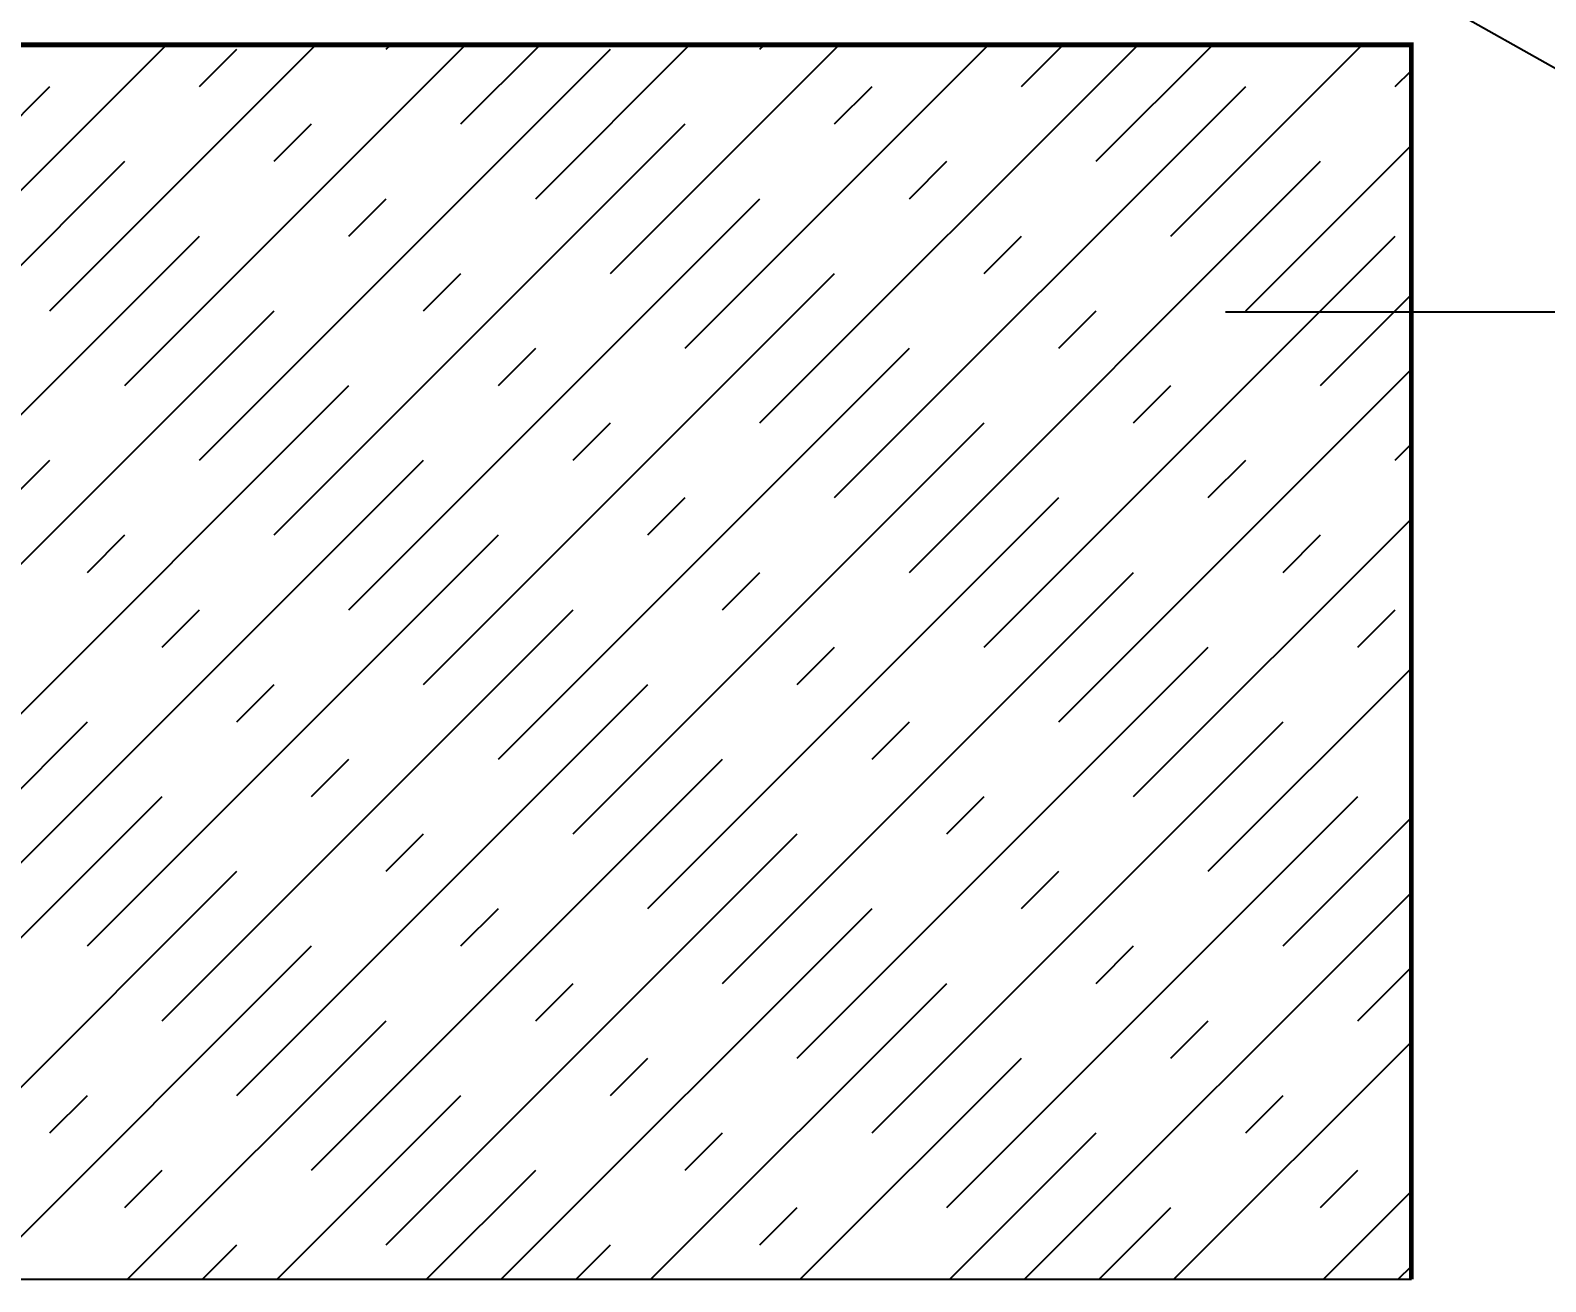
# Model space of a CAD drawing. Extents: x -152830 to 1281226, y -304852 to -2349.
# Drawn here: x 1099371 to 1101378, y -70162 to -68505 of the extents above; entities that cross this region are included whole.
import ezdxf
from ezdxf import colors
from ezdxf.entities.mleader import LeaderData, LeaderLine
from ezdxf.math import Vec2, Vec3

# ---------------------------------------------------------------- set-up
doc = ezdxf.new("R2010")
doc.units = 0
doc.header["$LTSCALE"] = 100
doc.styles.add('OlympDesign', font='isocpeui.ttf', dxfattribs={"height": 250})

# ---------------------------------------------------------------- blocks, each defined once
blk = doc.blocks.new('_Dot')
at = {"color": 0, "linetype": 'ByBlock', "lineweight": -2}
blk.add_line((-0.5, 0), (-1, 0), dxfattribs=at)
at = {"color": 0, "linetype": 'ByBlock', "const_width": 0.5}
blk.add_lwpolyline([(-0.25, 0, 1), (0.25, 0, 1)], format="xyb", close=True, dxfattribs=at)

msp = doc.modelspace()

# ---------------------------------------------------------------- linework, layer by layer
for p, q in [((1099297.653745, -68777.124167), (1099551.028196, -68523.749716)), ((1099396.648695, -68876.119116), (1099749.018095, -68523.749716)), ((1099495.643644, -68975.114066), (1099947.007994, -68523.749716)), ((1099594.638593, -69074.109015), (1100139.110815, -68529.636794)), ((1099594.638593, -68579.134268), (1099644.136068, -68529.636794)), ((1099842.125967, -68529.636794), (1099848.013044, -68523.749716)), ((1099941.120916, -68628.631743), (1100046.002943, -68523.749716)), ((1100040.115865, -68727.626692), (1100243.992842, -68523.749716)), ((1100139.110815, -68826.621642), (1100441.98274, -68523.749716)), ((1100238.105764, -68925.616591), (1100639.972639, -68523.749716)), ((1100337.100714, -68529.636794), (1100342.987791, -68523.749716)), ((1100337.100714, -69024.611541), (1100837.962538, -68523.749716)), ((1100683.583036, -68579.134268), (1100738.967588, -68523.749716)), ((1100782.577986, -68678.129218), (1100936.957487, -68523.749716)), ((1100881.572935, -68777.124167), (1101134.947386, -68523.749716)), ((1101178.557783, -68579.134268), (1101200.075764, -68557.616288)), ((1098852.176473, -69123.60649), (1099396.648695, -68579.134268)), ((1100436.095663, -68628.631743), (1100485.593138, -68579.134268)), ((1100436.095663, -69123.60649), (1100980.567884, -68579.134268)), ((1099693.633543, -69173.103965), (1100238.105764, -68628.631743)), ((1099693.633543, -68678.129218), (1099743.131017, -68628.631743)), ((1100980.567884, -68876.119116), (1101200.075764, -68656.611237)), ((1098951.171422, -69222.601439), (1099495.643644, -68678.129218)), ((1100535.090612, -68727.626692), (1100584.588087, -68678.129218)), ((1100535.090612, -69222.601439), (1101079.562834, -68678.129218)), ((1099792.628492, -69272.098914), (1100337.100714, -68727.626692)), ((1099792.628492, -68777.124167), (1099842.125967, -68727.626692)), ((1099050.166372, -69321.596389), (1099594.638593, -68777.124167)), ((1100634.085562, -68826.621642), (1100683.583036, -68777.124167)), ((1100634.085562, -69321.596389), (1101178.557783, -68777.124167)), ((1099891.623441, -69371.093863), (1100436.095663, -68826.621642)), ((1099891.623441, -68876.119116), (1099941.120916, -68826.621642)), ((1101079.562834, -68975.114066), (1101200.075764, -68854.601136)), ((1099149.161321, -69420.591338), (1099693.633543, -68876.119116)), ((1100733.080511, -68925.616591), (1100782.577986, -68876.119116)), ((1099990.618391, -69470.088813), (1100535.090612, -68925.616591)), ((1099990.618391, -68975.114066), (1100040.115865, -68925.616591)), ((1100733.080511, -69420.591338), (1101200.075764, -68953.596085)), ((1099248.15627, -69519.586287), (1099792.628492, -68975.114066)), ((1100832.07546, -69024.611541), (1100881.572935, -68975.114066)), ((1100089.61334, -69569.083762), (1100634.085562, -69024.611541)), ((1100089.61334, -69074.109015), (1100139.110815, -69024.611541)), ((1101178.557783, -69074.109015), (1101200.075764, -69052.591035)), ((1099347.15122, -69123.60649), (1099396.648695, -69074.109015)), ((1099347.15122, -69618.581237), (1099891.623441, -69074.109015)), ((1100931.07041, -69123.60649), (1100980.567884, -69074.109015)), ((1100188.608289, -69668.078711), (1100733.080511, -69123.60649)), ((1100188.608289, -69173.103965), (1100238.105764, -69123.60649)), ((1100832.07546, -69519.586287), (1101200.075764, -69151.585984)), ((1099446.146169, -69222.601439), (1099495.643644, -69173.103965)), ((1099446.146169, -69717.576186), (1099990.618391, -69173.103965)), ((1101030.065359, -69222.601439), (1101079.562834, -69173.103965)), ((1100287.603239, -69767.073661), (1100832.07546, -69222.601439)), ((1100287.603239, -69272.098914), (1100337.100714, -69222.601439)), ((1099545.141119, -69321.596389), (1099594.638593, -69272.098914)), ((1099545.141119, -69816.571135), (1100089.61334, -69272.098914)), ((1101129.060308, -69321.596389), (1101178.557783, -69272.098914)), ((1100386.598188, -69866.06861), (1100931.07041, -69321.596389)), ((1100386.598188, -69371.093863), (1100436.095663, -69321.596389)), ((1100931.07041, -69618.581237), (1101200.075764, -69349.575883)), ((1099644.136068, -69420.591338), (1099693.633543, -69371.093863)), ((1099644.136068, -69915.566085), (1100188.608289, -69371.093863)), ((1098901.673948, -69965.063559), (1099446.146169, -69420.591338)), ((1100485.593138, -69965.063559), (1101030.065359, -69420.591338)), ((1100485.593138, -69470.088813), (1100535.090612, -69420.591338)), ((1099743.131017, -69519.586287), (1099792.628492, -69470.088813)), ((1099743.131017, -70014.561034), (1100287.603239, -69470.088813)), ((1099000.668897, -70064.058509), (1099545.141119, -69519.586287)), ((1100584.588087, -70064.058509), (1101129.060308, -69519.586287)), ((1100584.588087, -69569.083762), (1100634.085562, -69519.586287)), ((1101030.065359, -69717.576186), (1101200.075764, -69547.565782)), ((1099842.125967, -69618.581237), (1099891.623441, -69569.083762)), ((1099842.125967, -70113.555984), (1100386.598188, -69569.083762)), ((1099103.548372, -70159.168932), (1099644.136068, -69618.581237)), ((1100683.583036, -69668.078711), (1100733.080511, -69618.581237)), ((1100687.467562, -70159.168932), (1101200.075764, -69646.560731)), ((1099941.120916, -69717.576186), (1099990.618391, -69668.078711)), ((1099994.502916, -70159.168932), (1100485.593138, -69668.078711)), ((1099301.538271, -70159.168932), (1099743.131017, -69717.576186)), ((1100782.577986, -69767.073661), (1100832.07546, -69717.576186)), ((1101129.060308, -69816.571135), (1101200.075764, -69745.55568)), ((1100040.115865, -69816.571135), (1100089.61334, -69767.073661)), ((1100192.492815, -70159.168932), (1100584.588087, -69767.073661)), ((1099499.52817, -70159.168932), (1099842.125967, -69816.571135)), ((1100881.572935, -69866.06861), (1100931.07041, -69816.571135)), ((1100885.457461, -70159.168932), (1101200.075764, -69844.55063)), ((1100139.110815, -69915.566085), (1100188.608289, -69866.06861)), ((1100390.482714, -70159.168932), (1100683.583036, -69866.06861)), ((1099396.648695, -69965.063559), (1099446.146169, -69915.566085)), ((1099697.518068, -70159.168932), (1099941.120916, -69915.566085)), ((1100980.567884, -69965.063559), (1101030.065359, -69915.566085)), ((1100238.105764, -70014.561034), (1100287.603239, -69965.063559)), ((1100588.472613, -70159.168932), (1100782.577986, -69965.063559)), ((1099495.643644, -70064.058509), (1099545.141119, -70014.561034)), ((1099895.507967, -70159.168932), (1100040.115865, -70014.561034)), ((1101079.562834, -70064.058509), (1101129.060308, -70014.561034)), ((1101083.447359, -70159.168932), (1101200.075764, -70042.540528)), ((1100337.100714, -70113.555984), (1100386.598188, -70064.058509)), ((1100786.462511, -70159.168932), (1100881.572935, -70064.058509)), ((1099598.523119, -70159.168932), (1099644.136068, -70113.555984)), ((1100093.497866, -70159.168932), (1100139.110815, -70113.555984)), ((1101182.442309, -70159.168932), (1101200.075764, -70141.535478)), ((1097741.549676, -70159.168932), (1101200.075764, -70159.168932))]:
    msp.add_line(p, q)
at = {"const_width": 6.3}
msp.add_lwpolyline([(1101200.075764, -70159.168932), (1101200.075764, -68523.749716), (1099351.200239, -68523.749716), (1099351.200239, -66923.907786), (1101200.075764, -66926.495764), (1101200.075764, -65259.168856)], dxfattribs=at)
msp.add_lwpolyline([(1101200.075764, -65259.168856), (1101200.075764, -66926.495764), (1099351.200239, -66926.495764), (1099351.200239, -68523.749716), (1101200.075764, -68523.749716), (1101200.075764, -70159.168932)])

# ---------------------------------------------------------------- leaders
ml = msp.add_multileader_mtext('Standard')
ml.set_content('Кабель', color=256, style='OlympDesign')
ml.set_leader_properties(color=256, linetype='ByLayer', lineweight=-1)
ml.set_arrow_properties(name='DOT')
ml.build(insert=Vec2(0, 0))
ml.multileader.update_dxf_attribs({"text_left_attachment_type": 6, "text_right_attachment_type": 6, "dogleg_length": 2, "arrow_head_size": 50})
ctx = ml.context
ctx.base_point, ctx.char_height, ctx.arrow_head_size, ctx.landing_gap_size, ctx.plane_origin = Vec3(1102164.442147, -68877.746733), 250, 50, 0, Vec3(1100640.758833, -67051.938693)
ctx.left_attachment, ctx.right_attachment = 6, 6
notes = []
notes.append((ctx, [(0, (1, 1, 0), (1101964.442147, -68877.746733), (1, 0), 200, [(0, [(1100452.002019, -68026.173947)], 0, [])])]))
ctx.mtext.insert, ctx.mtext.flow_direction = Vec3(1102164.442147, -68577.746733), 5
for ctx, leaders in notes:
    for number, flags, end, landing, length, lines in leaders:
        leader = LeaderData()
        leader.index, (leader.has_last_leader_line, leader.has_dogleg_vector, leader.attachment_direction) = number, flags
        leader.last_leader_point, leader.dogleg_vector, leader.dogleg_length = Vec3(end), Vec3(landing), length
        for number, points, colour, breaks in lines:
            line = LeaderLine()
            line.index, line.vertices, line.color, line.breaks = number, Vec3.list(points), colors.encode_raw_color(colour), breaks
            leader.lines.append(line)
        ctx.leaders.append(leader)

doc.saveas('drawing.dxf')
